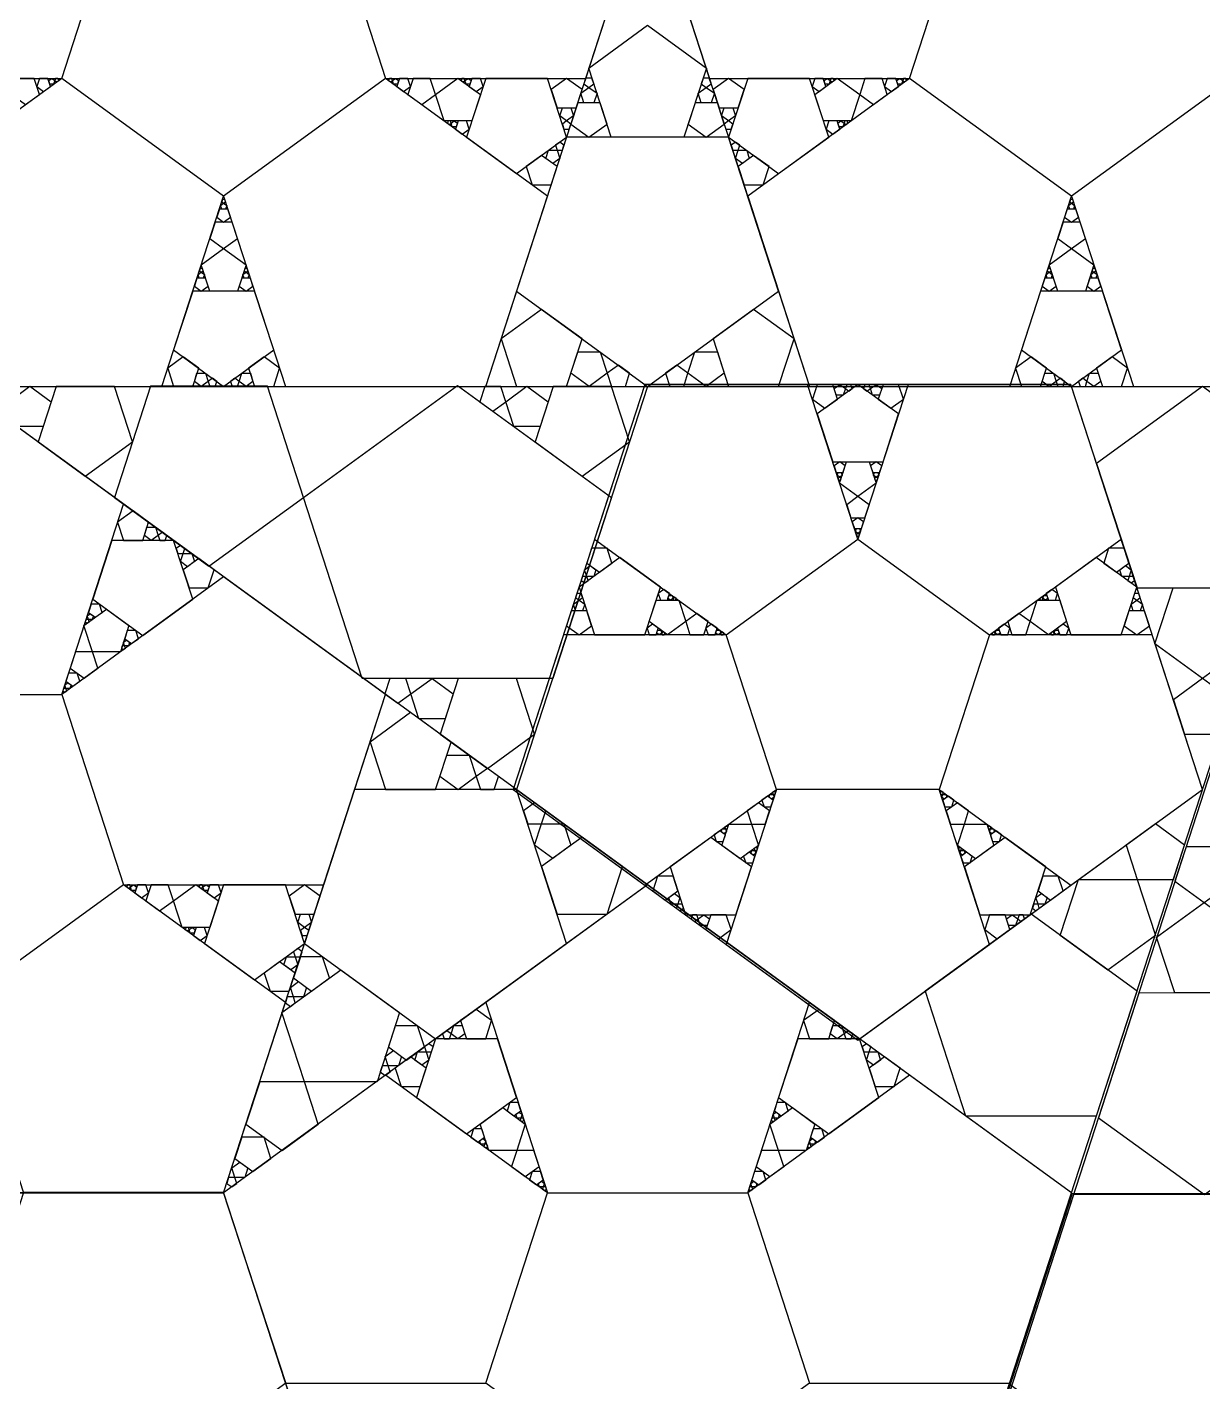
# Model space of a CAD drawing. Header units: inches. Extents: x -578 to 126, y -85 to 118.
# Drawn here: x -327.31 to -312.61, y -2.09 to 14.85 of the extents above; entities that cross this region are included whole.
import ezdxf

# ---------------------------------------------------------------- set-up
doc = ezdxf.new("R2010")
doc.units = ezdxf.units.IN
doc.header["$MEASUREMENT"] = 0
doc.layers.add('drawing', color=7, linetype='Continuous')

msp = doc.modelspace()

# ---------------------------------------------------------------- linework, layer by layer
for points in [[(-260.771, 26.668), (-246.895, -16.037), (-283.222, -42.43), (-319.55, -16.037), (-305.674, 26.668)], [(-323.598, 16.587), (-322.825, 14.207), (-324.85, 12.736), (-326.874, 14.207), (-326.101, 16.587)], [(-315.501, 16.587), (-312.998, 16.587), (-312.225, 14.207), (-314.249, 12.736), (-316.274, 14.207)], [(-316.921, 8.446), (-315.275, 7.25), (-315.903, 5.315), (-317.938, 5.315), (-318.566, 7.25)], [(-328.125, 2.655), (-330.15, 4.126), (-329.376, 6.505), (-326.874, 6.505), (-326.101, 4.126)], [(-324.85, 0.275), (-322.825, -5.956), (-328.125, -9.807), (-333.425, -5.956), (-331.401, 0.275)], [(-321.574, -2.105), (-320.801, 0.275), (-318.298, 0.275), (-317.525, -2.105), (-319.55, -3.576)]]:
    msp.add_lwpolyline(points, close=True)
at = {"layer": 'drawing'}
for points in [[(-305.674, 26.668), (-342.001, 53.061), (-378.328, 26.668), (-364.452, -16.037), (-319.55, -16.037)], [(-305.674, 26.668), (-342.001, 53.061), (-378.328, 26.668), (-364.452, -16.037), (-319.55, -16.037)], [(-328.125, 10.356), (-310.974, 10.356), (-305.674, 26.668), (-319.55, 36.749), (-333.425, 26.668)], [(-319.55, 36.749), (-333.425, 26.668), (-328.125, 10.356), (-310.974, 10.356), (-305.674, 26.668)], [(-305.679, 26.653), (-319.509, -16.067), (-283.153, -42.421), (-246.854, -15.989), (-260.776, 26.701)], [(-324.85, 20.437), (-330.15, 16.587), (-328.125, 10.356), (-321.574, 10.356), (-319.55, 16.587)], [(-324.85, 20.437), (-330.15, 16.587), (-328.125, 10.356), (-321.574, 10.356), (-319.55, 16.587)], [(-319.55, 16.587), (-317.525, 10.356), (-310.974, 10.356), (-308.949, 16.587), (-314.249, 20.437)], [(-319.55, 16.587), (-317.525, 10.356), (-310.974, 10.356), (-308.949, 16.587), (-314.249, 20.437)], [(-326.101, 16.587), (-328.125, 18.058), (-330.15, 16.587), (-329.376, 14.207), (-326.874, 14.207)], [(-322.825, 14.207), (-320.323, 14.207), (-319.55, 16.587), (-321.574, 18.058), (-323.598, 16.587)], [(-315.501, 16.587), (-317.525, 18.058), (-319.55, 16.587), (-318.776, 14.207), (-316.274, 14.207)], [(-320.285, 14.336), (-319.55, 14.87), (-318.814, 14.336), (-319.095, 13.471), (-320.004, 13.471)], [(-326.874, 14.207), (-328.899, 12.736), (-328.125, 10.356), (-325.623, 10.356), (-324.85, 12.736)], [(-327.432, 14.207), (-327.498, 14.004), (-327.325, 13.879), (-327.153, 14.004), (-327.219, 14.207)], [(-327.153, 14.207), (-327.186, 14.106), (-327.1, 14.043), (-327.013, 14.106), (-327.046, 14.207)], [(-326.999, 14.207), (-326.96, 14.179), (-326.975, 14.133), (-327.022, 14.133), (-327.037, 14.179)], [(-326.951, 14.207), (-326.96, 14.179), (-326.936, 14.162), (-326.912, 14.179), (-326.921, 14.207)], [(-324.85, 12.736), (-324.076, 10.356), (-321.574, 10.356), (-320.801, 12.736), (-322.825, 14.207)], [(-322.763, 14.162), (-322.739, 14.179), (-322.748, 14.207), (-322.778, 14.207), (-322.787, 14.179)], [(-322.725, 14.133), (-322.739, 14.179), (-322.701, 14.207), (-322.662, 14.179), (-322.677, 14.133)], [(-322.6, 14.043), (-322.514, 14.106), (-322.546, 14.207), (-322.653, 14.207), (-322.686, 14.106)], [(-322.374, 13.879), (-322.202, 14.004), (-322.268, 14.207), (-322.481, 14.207), (-322.546, 14.004)], [(-322.094, 13.674), (-322.202, 14.004), (-321.921, 14.208), (-321.64, 14.004), (-321.747, 13.674)], [(-321.856, 14.162), (-321.833, 14.179), (-321.842, 14.207), (-321.871, 14.207), (-321.88, 14.179)], [(-321.818, 14.133), (-321.833, 14.179), (-321.794, 14.207), (-321.755, 14.179), (-321.77, 14.133)], [(-321.187, 13.017), (-320.562, 13.471), (-320.801, 14.207), (-321.574, 14.207), (-321.813, 13.471)], [(-321.187, 13.017), (-320.562, 13.471), (-320.801, 14.207), (-321.574, 14.207), (-321.813, 13.471)], [(-321.693, 14.043), (-321.607, 14.106), (-321.64, 14.207), (-321.746, 14.207), (-321.779, 14.106)], [(-320.368, 14.066), (-320.562, 14.207), (-320.755, 14.066), (-320.681, 13.839), (-320.442, 13.839)], [(-320.384, 14.02), (-320.283, 14.093), (-320.182, 14.02), (-320.22, 13.9), (-320.346, 13.9)], [(-320.345, 14.138), (-320.283, 14.093), (-320.221, 14.138), (-320.245, 14.211), (-320.321, 14.211)], [(-318.917, 14.02), (-318.816, 14.093), (-318.715, 14.02), (-318.754, 13.9), (-318.879, 13.9)], [(-318.878, 14.138), (-318.816, 14.093), (-318.754, 14.138), (-318.778, 14.211), (-318.855, 14.211)], [(-318.344, 14.066), (-318.537, 14.207), (-318.731, 14.066), (-318.657, 13.839), (-318.418, 13.839)], [(-318.298, 14.207), (-318.537, 13.471), (-317.912, 13.017), (-317.286, 13.471), (-317.525, 14.207)], [(-316.274, 14.207), (-318.298, 12.736), (-317.525, 10.356), (-315.023, 10.356), (-314.249, 12.736)], [(-317.459, 14.207), (-317.492, 14.106), (-317.406, 14.043), (-317.32, 14.106), (-317.353, 14.207)], [(-317.178, 14.208), (-316.897, 14.004), (-317.005, 13.674), (-317.352, 13.674), (-317.459, 14.004)], [(-317.305, 14.207), (-317.266, 14.179), (-317.281, 14.133), (-317.329, 14.133), (-317.344, 14.179)], [(-317.257, 14.207), (-317.266, 14.179), (-317.243, 14.162), (-317.219, 14.179), (-317.228, 14.207)], [(-316.832, 14.207), (-316.897, 14.004), (-316.725, 13.879), (-316.553, 14.004), (-316.618, 14.207)], [(-316.553, 14.207), (-316.586, 14.106), (-316.499, 14.043), (-316.413, 14.106), (-316.446, 14.207)], [(-316.398, 14.207), (-316.36, 14.179), (-316.375, 14.133), (-316.422, 14.133), (-316.437, 14.179)], [(-316.351, 14.207), (-316.36, 14.179), (-316.336, 14.162), (-316.312, 14.179), (-316.321, 14.207)], [(-314.249, 12.736), (-313.476, 10.356), (-310.974, 10.356), (-310.201, 12.736), (-312.225, 14.207)], [(-320.509, 13.635), (-320.283, 13.471), (-320.057, 13.635), (-320.144, 13.9), (-320.422, 13.9)], [(-319.042, 13.635), (-318.816, 13.471), (-318.591, 13.635), (-318.677, 13.9), (-318.956, 13.9)], [(-320.475, 13.737), (-320.562, 13.674), (-320.649, 13.737), (-320.615, 13.839), (-320.508, 13.839)], [(-318.45, 13.737), (-318.537, 13.674), (-318.624, 13.737), (-318.591, 13.839), (-318.484, 13.839)], [(-322.03, 13.629), (-322.006, 13.646), (-322.015, 13.674), (-322.044, 13.674), (-322.053, 13.646)], [(-321.991, 13.601), (-322.006, 13.646), (-321.967, 13.674), (-321.928, 13.646), (-321.943, 13.601)], [(-321.866, 13.51), (-321.78, 13.573), (-321.813, 13.674), (-321.919, 13.674), (-321.952, 13.573)], [(-320.508, 13.635), (-320.562, 13.674), (-320.615, 13.635), (-320.595, 13.573), (-320.529, 13.573)], [(-318.484, 13.635), (-318.537, 13.674), (-318.591, 13.635), (-318.57, 13.573), (-318.504, 13.573)], [(-317.286, 13.674), (-317.319, 13.573), (-317.233, 13.51), (-317.147, 13.573), (-317.18, 13.674)], [(-317.132, 13.674), (-317.093, 13.646), (-317.108, 13.601), (-317.156, 13.601), (-317.171, 13.646)], [(-317.084, 13.674), (-317.093, 13.646), (-317.069, 13.629), (-317.046, 13.646), (-317.055, 13.674)], [(-321.187, 11.546), (-319.55, 10.356), (-317.912, 11.546), (-318.537, 13.471), (-320.562, 13.471)], [(-321.187, 11.546), (-319.55, 10.356), (-317.912, 11.546), (-318.537, 13.471), (-320.562, 13.471)], [(-320.701, 13.37), (-320.681, 13.308), (-320.615, 13.308), (-320.595, 13.37), (-320.648, 13.409)], [(-318.484, 13.308), (-318.418, 13.308), (-318.398, 13.37), (-318.451, 13.409), (-318.504, 13.37)], [(-321.068, 13.104), (-320.994, 12.876), (-320.755, 12.876), (-320.681, 13.104), (-320.875, 13.244)], [(-320.788, 13.308), (-320.681, 13.308), (-320.648, 13.205), (-320.734, 13.142), (-320.821, 13.205)], [(-318.451, 13.205), (-318.418, 13.308), (-318.311, 13.308), (-318.278, 13.205), (-318.365, 13.142)], [(-318.344, 12.876), (-318.105, 12.876), (-318.031, 13.104), (-318.225, 13.244), (-318.418, 13.104)], [(-324.936, 12.471), (-324.85, 12.408), (-324.763, 12.471), (-324.796, 12.572), (-324.903, 12.572)], [(-324.888, 12.618), (-324.85, 12.646), (-324.811, 12.618), (-324.826, 12.572), (-324.874, 12.572)], [(-324.873, 12.663), (-324.85, 12.646), (-324.826, 12.663), (-324.835, 12.691), (-324.864, 12.691)], [(-314.336, 12.471), (-314.249, 12.408), (-314.163, 12.471), (-314.196, 12.572), (-314.303, 12.572)], [(-314.288, 12.618), (-314.249, 12.646), (-314.211, 12.618), (-314.226, 12.572), (-314.273, 12.572)], [(-314.273, 12.663), (-314.249, 12.646), (-314.226, 12.663), (-314.235, 12.691), (-314.264, 12.691)], [(-325.022, 12.206), (-324.85, 12.08), (-324.677, 12.206), (-324.743, 12.408), (-324.956, 12.408)], [(-314.422, 12.206), (-314.249, 12.08), (-314.077, 12.206), (-314.143, 12.408), (-314.356, 12.408)], [(-325.131, 11.876), (-324.85, 12.08), (-324.569, 11.876), (-324.676, 11.546), (-325.023, 11.546)], [(-314.53, 11.876), (-314.249, 12.08), (-313.969, 11.876), (-314.076, 11.546), (-314.423, 11.546)], [(-325.216, 11.609), (-325.13, 11.546), (-325.044, 11.609), (-325.076, 11.71), (-325.183, 11.71)], [(-325.168, 11.755), (-325.13, 11.784), (-325.091, 11.755), (-325.106, 11.71), (-325.154, 11.71)], [(-325.153, 11.801), (-325.13, 11.784), (-325.106, 11.801), (-325.115, 11.829), (-325.144, 11.829)], [(-324.656, 11.609), (-324.569, 11.546), (-324.483, 11.609), (-324.516, 11.71), (-324.623, 11.71)], [(-324.608, 11.755), (-324.569, 11.784), (-324.531, 11.755), (-324.546, 11.71), (-324.593, 11.71)], [(-324.593, 11.801), (-324.569, 11.784), (-324.546, 11.801), (-324.555, 11.829), (-324.584, 11.829)], [(-314.616, 11.609), (-314.53, 11.546), (-314.443, 11.609), (-314.476, 11.71), (-314.583, 11.71)], [(-314.568, 11.755), (-314.53, 11.784), (-314.491, 11.755), (-314.506, 11.71), (-314.554, 11.71)], [(-314.553, 11.801), (-314.53, 11.784), (-314.506, 11.801), (-314.515, 11.829), (-314.544, 11.829)], [(-314.055, 11.609), (-313.969, 11.546), (-313.883, 11.609), (-313.916, 11.71), (-314.023, 11.71)], [(-314.008, 11.755), (-313.969, 11.784), (-313.931, 11.755), (-313.945, 11.71), (-313.993, 11.71)], [(-313.993, 11.801), (-313.969, 11.784), (-313.946, 11.801), (-313.955, 11.829), (-313.984, 11.829)], [(-325.475, 10.811), (-324.85, 10.356), (-324.224, 10.811), (-324.463, 11.546), (-325.236, 11.546)], [(-325.475, 10.811), (-324.85, 10.356), (-324.224, 10.811), (-324.463, 11.546), (-325.236, 11.546)], [(-314.875, 10.811), (-314.249, 10.356), (-313.624, 10.811), (-313.863, 11.546), (-314.636, 11.546)], [(-314.875, 10.811), (-314.249, 10.356), (-313.624, 10.811), (-313.863, 11.546), (-314.636, 11.546)], [(-320.875, 11.319), (-321.381, 10.951), (-321.187, 10.356), (-320.562, 10.356), (-320.368, 10.951)], [(-317.912, 10.356), (-317.718, 10.951), (-318.225, 11.319), (-318.731, 10.951), (-318.537, 10.356)], [(-325.356, 10.724), (-325.549, 10.583), (-325.475, 10.356), (-325.236, 10.356), (-325.162, 10.583)], [(-324.224, 10.356), (-324.15, 10.583), (-324.343, 10.724), (-324.537, 10.583), (-324.463, 10.356)], [(-320.141, 10.787), (-320.054, 10.52), (-320.281, 10.355), (-320.509, 10.52), (-320.422, 10.787)], [(-318.818, 10.355), (-319.045, 10.52), (-318.958, 10.787), (-318.677, 10.787), (-318.591, 10.52)], [(-314.756, 10.724), (-314.949, 10.583), (-314.875, 10.356), (-314.636, 10.356), (-314.562, 10.583)], [(-313.624, 10.356), (-313.55, 10.583), (-313.743, 10.724), (-313.937, 10.583), (-313.863, 10.356)], [(-325.075, 10.521), (-325.042, 10.419), (-325.129, 10.356), (-325.216, 10.419), (-325.183, 10.521)], [(-324.57, 10.356), (-324.657, 10.419), (-324.624, 10.521), (-324.516, 10.521), (-324.483, 10.419)], [(-319.914, 10.621), (-320.054, 10.52), (-320.001, 10.356), (-319.828, 10.356), (-319.775, 10.52)], [(-319.098, 10.356), (-319.045, 10.52), (-319.185, 10.621), (-319.324, 10.52), (-319.271, 10.356)], [(-314.475, 10.521), (-314.442, 10.419), (-314.529, 10.356), (-314.616, 10.419), (-314.583, 10.521)], [(-313.97, 10.356), (-314.057, 10.419), (-314.024, 10.521), (-313.916, 10.521), (-313.883, 10.419)], [(-342.001, 0.275), (-336.701, -16.037), (-319.55, -16.037), (-314.249, 0.275), (-328.125, 10.356)], [(-328.125, 10.356), (-342.001, 0.275), (-336.701, -16.037), (-319.55, -16.037), (-314.249, 0.275)], [(-324.85, 0.275), (-322.825, 6.505), (-328.125, 10.356), (-333.425, 6.505), (-331.401, 0.275)], [(-324.85, 0.275), (-322.825, 6.505), (-328.125, 10.356), (-333.425, 6.505), (-331.401, 0.275)], [(-326.874, 6.505), (-326.101, 8.885), (-328.125, 10.356), (-330.15, 8.885), (-329.376, 6.505)], [(-327.436, 9.853), (-327.537, 10.165), (-327.272, 10.358), (-327.007, 10.165), (-327.108, 9.853)], [(-326.58, 9.233), (-325.989, 9.662), (-326.215, 10.356), (-326.944, 10.356), (-327.17, 9.662)], [(-325.033, 8.109), (-323.852, 8.968), (-324.303, 10.357), (-325.763, 10.357), (-326.215, 8.968)], [(-324.989, 10.457), (-325.042, 10.419), (-325.022, 10.356), (-324.956, 10.356), (-324.936, 10.419)], [(-324.677, 10.356), (-324.657, 10.419), (-324.71, 10.457), (-324.763, 10.419), (-324.743, 10.356)], [(-323.116, 6.704), (-323.852, 8.968), (-321.926, 10.367), (-320.001, 8.968), (-320.736, 6.704)], [(-321.486, 10.047), (-321.323, 10.165), (-321.385, 10.356), (-321.586, 10.356), (-321.649, 10.165)], [(-321.222, 9.853), (-321.323, 10.165), (-321.058, 10.358), (-320.793, 10.165), (-320.894, 9.853)], [(-319.584, 10.381), (-321.229, 5.315), (-316.921, 2.185), (-312.612, 5.315), (-314.258, 10.381)], [(-316.899, 2.2), (-312.612, 5.315), (-314.249, 10.356), (-319.55, 10.356), (-321.187, 5.315)], [(-316.899, 2.2), (-312.612, 5.315), (-314.249, 10.356), (-319.549, 10.356), (-321.187, 5.315)], [(-320.366, 9.233), (-319.775, 9.662), (-320.001, 10.356), (-320.731, 10.356), (-320.956, 9.662)], [(-316.921, 8.446), (-317.549, 10.381), (-319.584, 10.381), (-320.212, 8.446), (-318.566, 7.25)], [(-317.429, 10.381), (-317.489, 10.196), (-317.332, 10.082), (-317.175, 10.196), (-317.235, 10.381)], [(-316.412, 10.011), (-316.921, 10.381), (-317.429, 10.011), (-317.235, 9.413), (-316.606, 9.413)], [(-316.412, 10.011), (-316.921, 10.381), (-317.429, 10.011), (-317.235, 9.413), (-316.606, 9.413)], [(-317.148, 10.381), (-317.077, 10.33), (-317.104, 10.247), (-317.191, 10.247), (-317.218, 10.33)], [(-317.061, 10.381), (-317.077, 10.33), (-317.034, 10.298), (-316.991, 10.33), (-317.007, 10.381)], [(-315.275, 7.25), (-313.629, 8.446), (-314.258, 10.381), (-316.292, 10.381), (-316.921, 8.446)], [(-316.807, 10.298), (-316.764, 10.33), (-316.78, 10.381), (-316.834, 10.381), (-316.851, 10.33)], [(-316.737, 10.247), (-316.764, 10.33), (-316.693, 10.381), (-316.623, 10.33), (-316.65, 10.247)], [(-316.509, 10.082), (-316.352, 10.196), (-316.412, 10.381), (-316.606, 10.381), (-316.666, 10.196)], [(-314.389, 10.457), (-314.442, 10.419), (-314.422, 10.356), (-314.356, 10.356), (-314.336, 10.419)], [(-314.077, 10.356), (-314.057, 10.419), (-314.11, 10.457), (-314.163, 10.419), (-314.143, 10.356)], [(-311.287, 9.393), (-312.612, 10.356), (-313.937, 9.393), (-313.431, 7.836), (-311.793, 7.836)], [(-317.078, 9.362), (-317.148, 9.413), (-317.218, 9.362), (-317.192, 9.28), (-317.105, 9.28)], [(-316.692, 9.145), (-316.921, 8.979), (-317.149, 9.145), (-317.062, 9.413), (-316.779, 9.413)], [(-316.623, 9.362), (-316.693, 9.413), (-316.763, 9.362), (-316.736, 9.28), (-316.649, 9.28)], [(-317.117, 9.243), (-317.148, 9.22), (-317.18, 9.243), (-317.168, 9.28), (-317.129, 9.28)], [(-317.129, 9.206), (-317.148, 9.22), (-317.168, 9.206), (-317.16, 9.184), (-317.136, 9.184)], [(-316.661, 9.243), (-316.693, 9.22), (-316.724, 9.243), (-316.712, 9.28), (-316.673, 9.28)], [(-316.673, 9.206), (-316.693, 9.22), (-316.712, 9.206), (-316.705, 9.184), (-316.681, 9.184)], [(-316.78, 8.877), (-316.921, 8.979), (-317.061, 8.877), (-317.007, 8.712), (-316.834, 8.712)], [(-325.981, 8.799), (-326.175, 8.658), (-326.101, 8.431), (-325.862, 8.431), (-325.788, 8.658)], [(-316.851, 8.662), (-316.921, 8.712), (-316.991, 8.662), (-316.964, 8.579), (-316.877, 8.579)], [(-325.701, 8.595), (-325.668, 8.493), (-325.755, 8.43), (-325.841, 8.493), (-325.808, 8.595)], [(-325.615, 8.532), (-325.668, 8.493), (-325.647, 8.431), (-325.582, 8.431), (-325.561, 8.493)], [(-316.889, 8.542), (-316.921, 8.519), (-316.952, 8.542), (-316.94, 8.579), (-316.901, 8.579)], [(-316.901, 8.505), (-316.921, 8.519), (-316.94, 8.505), (-316.932, 8.483), (-316.909, 8.483)], [(-325.236, 7.695), (-325.475, 8.431), (-326.248, 8.431), (-326.487, 7.695), (-325.862, 7.241)], [(-325.236, 7.695), (-325.475, 8.431), (-326.248, 8.431), (-326.487, 7.695), (-325.862, 7.241)], [(-325.422, 8.267), (-325.356, 8.267), (-325.336, 8.33), (-325.389, 8.368), (-325.442, 8.33)], [(-319.995, 8.147), (-320.055, 8.332), (-320.249, 8.332), (-320.309, 8.147), (-320.152, 8.033)], [(-313.592, 8.332), (-313.786, 8.332), (-313.846, 8.147), (-313.689, 8.033), (-313.532, 8.147)], [(-325.389, 8.165), (-325.356, 8.267), (-325.249, 8.267), (-325.216, 8.165), (-325.302, 8.102)], [(-325.282, 7.836), (-325.043, 7.836), (-324.969, 8.063), (-325.162, 8.204), (-325.356, 8.063)], [(-319.898, 8.218), (-320.406, 7.848), (-320.212, 7.25), (-319.584, 7.25), (-319.389, 7.848)], [(-313.629, 7.25), (-313.435, 7.848), (-313.943, 8.218), (-314.452, 7.848), (-314.258, 7.25)], [(-313.629, 7.25), (-313.435, 7.848), (-313.943, 8.218), (-314.452, 7.848), (-314.258, 7.25)], [(-326.101, 4.126), (-323.598, 4.126), (-322.825, 6.505), (-324.85, 7.976), (-326.874, 6.505)], [(-320.293, 7.93), (-320.31, 7.981), (-320.363, 7.981), (-320.38, 7.93), (-320.336, 7.899)], [(-320.222, 7.981), (-320.31, 7.981), (-320.337, 8.064), (-320.266, 8.116), (-320.195, 8.064)], [(-313.504, 8.064), (-313.531, 7.981), (-313.619, 7.981), (-313.646, 8.064), (-313.575, 8.116)], [(-313.478, 7.981), (-313.531, 7.981), (-313.548, 7.93), (-313.505, 7.899), (-313.461, 7.93)], [(-319.346, 7.817), (-319.416, 7.766), (-319.389, 7.683), (-319.303, 7.683), (-319.276, 7.766)], [(-314.452, 7.683), (-314.425, 7.766), (-314.495, 7.817), (-314.565, 7.766), (-314.538, 7.683)], [(-312.017, 7.136), (-312.612, 6.704), (-313.207, 7.136), (-312.979, 7.836), (-312.244, 7.836)], [(-326.368, 7.531), (-326.401, 7.633), (-326.508, 7.633), (-326.541, 7.531), (-326.454, 7.469)], [(-320.477, 7.632), (-320.406, 7.683), (-320.336, 7.632), (-320.363, 7.549), (-320.45, 7.549)], [(-320.45, 7.715), (-320.406, 7.683), (-320.363, 7.715), (-320.38, 7.766), (-320.433, 7.766)], [(-319.16, 7.683), (-319.073, 7.415), (-319.302, 7.249), (-319.53, 7.415), (-319.443, 7.683)], [(-319.244, 7.743), (-319.232, 7.706), (-319.264, 7.683), (-319.295, 7.706), (-319.283, 7.743)], [(-319.213, 7.72), (-319.232, 7.706), (-319.225, 7.683), (-319.201, 7.683), (-319.194, 7.706)], [(-314.539, 7.249), (-314.768, 7.415), (-314.681, 7.683), (-314.398, 7.683), (-314.311, 7.415)], [(-314.616, 7.683), (-314.609, 7.706), (-314.628, 7.72), (-314.647, 7.706), (-314.64, 7.683)], [(-314.577, 7.683), (-314.609, 7.706), (-314.597, 7.743), (-314.558, 7.743), (-314.546, 7.706)], [(-313.505, 7.632), (-313.435, 7.683), (-313.364, 7.632), (-313.391, 7.549), (-313.478, 7.549)], [(-313.478, 7.715), (-313.435, 7.683), (-313.391, 7.715), (-313.408, 7.766), (-313.461, 7.766)], [(-326.141, 7.036), (-326.489, 7.036), (-326.596, 7.366), (-326.315, 7.57), (-326.034, 7.366)], [(-326.493, 7.441), (-326.541, 7.441), (-326.556, 7.486), (-326.517, 7.514), (-326.478, 7.486)], [(-320.564, 7.364), (-320.406, 7.25), (-320.249, 7.364), (-320.309, 7.549), (-320.504, 7.549)], [(-318.933, 7.517), (-319.073, 7.415), (-319.02, 7.25), (-318.846, 7.25), (-318.793, 7.415)], [(-314.821, 7.25), (-314.768, 7.415), (-314.908, 7.517), (-315.048, 7.415), (-314.995, 7.25)], [(-313.592, 7.364), (-313.435, 7.25), (-313.277, 7.364), (-313.338, 7.549), (-313.532, 7.549)], [(-326.532, 7.413), (-326.541, 7.441), (-326.57, 7.441), (-326.579, 7.413), (-326.556, 7.395)], [(-325.915, 7.202), (-325.948, 7.303), (-326.054, 7.303), (-326.087, 7.202), (-326.001, 7.14)], [(-319.487, 7.383), (-319.557, 7.333), (-319.53, 7.25), (-319.443, 7.25), (-319.417, 7.333)], [(-319.385, 7.31), (-319.373, 7.273), (-319.405, 7.25), (-319.436, 7.273), (-319.424, 7.31)], [(-319.354, 7.287), (-319.373, 7.273), (-319.366, 7.25), (-319.342, 7.25), (-319.335, 7.273)], [(-318.75, 7.383), (-318.82, 7.333), (-318.793, 7.25), (-318.706, 7.25), (-318.68, 7.333)], [(-318.648, 7.31), (-318.636, 7.273), (-318.668, 7.25), (-318.699, 7.273), (-318.687, 7.31)], [(-318.617, 7.287), (-318.636, 7.273), (-318.629, 7.25), (-318.605, 7.25), (-318.598, 7.273)], [(-315.212, 7.25), (-315.205, 7.273), (-315.224, 7.287), (-315.244, 7.273), (-315.236, 7.25)], [(-315.173, 7.25), (-315.205, 7.273), (-315.193, 7.31), (-315.154, 7.31), (-315.142, 7.273)], [(-315.048, 7.25), (-315.021, 7.333), (-315.091, 7.383), (-315.161, 7.333), (-315.135, 7.25)], [(-314.475, 7.25), (-314.468, 7.273), (-314.487, 7.287), (-314.507, 7.273), (-314.499, 7.25)], [(-314.436, 7.25), (-314.468, 7.273), (-314.456, 7.31), (-314.417, 7.31), (-314.405, 7.273)], [(-314.311, 7.25), (-314.284, 7.333), (-314.354, 7.383), (-314.424, 7.333), (-314.398, 7.25)], [(-326.04, 7.111), (-326.088, 7.111), (-326.102, 7.157), (-326.064, 7.185), (-326.025, 7.157)], [(-318.566, 7.25), (-320.601, 7.25), (-321.229, 5.315), (-319.584, 4.12), (-317.938, 5.315)], [(-315.903, 5.315), (-314.258, 4.12), (-312.612, 5.315), (-313.24, 7.25), (-315.275, 7.25)], [(-326.423, 6.833), (-326.489, 7.036), (-326.702, 7.036), (-326.768, 6.833), (-326.595, 6.708)], [(-326.078, 7.083), (-326.088, 7.111), (-326.117, 7.111), (-326.126, 7.083), (-326.102, 7.066)], [(-326.773, 6.578), (-326.821, 6.578), (-326.836, 6.624), (-326.797, 6.652), (-326.758, 6.624)], [(-326.649, 6.669), (-326.681, 6.771), (-326.788, 6.771), (-326.821, 6.669), (-326.735, 6.607)], [(-322.673, 6.395), (-322.51, 6.513), (-322.572, 6.704), (-322.773, 6.704), (-322.835, 6.513)], [(-322.409, 6.201), (-322.51, 6.513), (-322.245, 6.705), (-321.979, 6.513), (-322.081, 6.201)], [(-321.552, 5.581), (-320.962, 6.01), (-321.187, 6.704), (-321.917, 6.704), (-322.143, 6.01)], [(-312.247, 6.439), (-312.612, 6.704), (-312.977, 6.439), (-312.837, 6.01), (-312.386, 6.01)], [(-326.812, 6.551), (-326.821, 6.578), (-326.85, 6.578), (-326.859, 6.551), (-326.836, 6.533)], [(-322.512, 6.278), (-323.018, 5.91), (-322.825, 5.315), (-322.2, 5.315), (-322.006, 5.91)], [(-321.779, 5.747), (-321.692, 5.479), (-321.919, 5.314), (-322.146, 5.479), (-322.059, 5.747)], [(-321.552, 5.581), (-321.692, 5.479), (-321.638, 5.315), (-321.466, 5.315), (-321.413, 5.479)], [(-320.562, 3.39), (-321.187, 5.315), (-323.212, 5.315), (-323.837, 3.39), (-322.2, 2.2)], [(-320.562, 3.39), (-321.187, 5.315), (-323.212, 5.315), (-323.837, 3.39), (-322.2, 2.2)], [(-317.938, 5.315), (-318.566, 3.381), (-316.921, 2.185), (-315.275, 3.381), (-315.903, 5.315)], [(-318.02, 5.256), (-317.981, 5.256), (-317.969, 5.219), (-318, 5.196), (-318.032, 5.219)], [(-317.988, 5.279), (-317.981, 5.256), (-317.957, 5.256), (-317.95, 5.279), (-317.969, 5.293)], [(-315.884, 5.256), (-315.86, 5.256), (-315.853, 5.279), (-315.872, 5.293), (-315.891, 5.279)], [(-315.872, 5.219), (-315.86, 5.256), (-315.821, 5.256), (-315.809, 5.219), (-315.841, 5.196)], [(-321.048, 4.886), (-320.876, 4.886), (-320.822, 5.05), (-320.962, 5.152), (-321.101, 5.05)], [(-318.304, 5.049), (-318.251, 4.884), (-318.078, 4.884), (-318.024, 5.049), (-318.164, 5.151)], [(-318.121, 5.182), (-318.094, 5.1), (-318.008, 5.1), (-317.981, 5.182), (-318.051, 5.233)], [(-315.833, 5.1), (-315.747, 5.1), (-315.72, 5.182), (-315.79, 5.233), (-315.86, 5.182)], [(-315.763, 4.884), (-315.59, 4.884), (-315.537, 5.049), (-315.677, 5.151), (-315.817, 5.049)], [(-320.962, 4.619), (-320.876, 4.886), (-320.595, 4.886), (-320.508, 4.619), (-320.735, 4.454)], [(-318.717, 4.749), (-318.691, 4.667), (-318.604, 4.667), (-318.577, 4.749), (-318.647, 4.8)], [(-318.616, 4.823), (-318.577, 4.823), (-318.565, 4.786), (-318.597, 4.763), (-318.628, 4.786)], [(-318.533, 4.884), (-318.251, 4.884), (-318.164, 4.616), (-318.392, 4.45), (-318.621, 4.616)], [(-318.584, 4.846), (-318.577, 4.823), (-318.553, 4.823), (-318.546, 4.846), (-318.565, 4.86)], [(-315.677, 4.616), (-315.59, 4.884), (-315.308, 4.884), (-315.221, 4.616), (-315.449, 4.45)], [(-315.288, 4.823), (-315.264, 4.823), (-315.257, 4.846), (-315.276, 4.86), (-315.295, 4.846)], [(-315.276, 4.786), (-315.264, 4.823), (-315.225, 4.823), (-315.213, 4.786), (-315.245, 4.763)], [(-315.237, 4.667), (-315.151, 4.667), (-315.124, 4.749), (-315.194, 4.8), (-315.264, 4.749)], [(-313.567, 4.621), (-313.428, 4.192), (-312.976, 4.192), (-312.837, 4.621), (-313.202, 4.887)], [(-320.681, 3.758), (-320.056, 3.758), (-319.862, 4.353), (-320.368, 4.721), (-320.875, 4.353)], [(-319.269, 4.348), (-319.075, 3.75), (-318.446, 3.75), (-318.252, 4.348), (-318.761, 4.718)], [(-319.269, 4.348), (-319.075, 3.75), (-318.446, 3.75), (-318.252, 4.348), (-318.761, 4.718)], [(-318.216, 4.578), (-318.209, 4.555), (-318.185, 4.555), (-318.177, 4.578), (-318.197, 4.592)], [(-315.656, 4.555), (-315.632, 4.555), (-315.625, 4.578), (-315.644, 4.592), (-315.664, 4.578)], [(-315.395, 3.75), (-314.766, 3.75), (-314.572, 4.348), (-315.08, 4.718), (-315.589, 4.348)], [(-315.395, 3.75), (-314.766, 3.75), (-314.572, 4.348), (-315.08, 4.718), (-315.589, 4.348)], [(-312.957, 4.17), (-312.592, 3.905), (-312.227, 4.17), (-312.367, 4.6), (-312.818, 4.599)], [(-318.349, 4.481), (-318.322, 4.399), (-318.235, 4.399), (-318.209, 4.481), (-318.279, 4.532)], [(-318.247, 4.555), (-318.209, 4.555), (-318.197, 4.518), (-318.228, 4.495), (-318.259, 4.518)], [(-315.644, 4.518), (-315.632, 4.555), (-315.594, 4.555), (-315.582, 4.518), (-315.613, 4.495)], [(-315.606, 4.399), (-315.519, 4.399), (-315.492, 4.481), (-315.562, 4.532), (-315.632, 4.481)], [(-328.125, 2.655), (-327.352, 0.275), (-324.85, 0.275), (-324.076, 2.655), (-326.101, 4.126)], [(-326.039, 4.08), (-326.015, 4.098), (-326.024, 4.126), (-326.053, 4.126), (-326.062, 4.098)], [(-326, 4.052), (-326.015, 4.098), (-325.976, 4.126), (-325.938, 4.098), (-325.952, 4.052)], [(-325.875, 3.962), (-325.789, 4.024), (-325.822, 4.126), (-325.928, 4.126), (-325.961, 4.024)], [(-325.65, 3.798), (-325.477, 3.923), (-325.543, 4.126), (-325.756, 4.126), (-325.822, 3.923)], [(-325.37, 3.593), (-325.477, 3.923), (-325.196, 4.127), (-324.915, 3.923), (-325.023, 3.593)], [(-325.132, 4.08), (-325.108, 4.098), (-325.117, 4.126), (-325.147, 4.126), (-325.156, 4.098)], [(-325.094, 4.052), (-325.108, 4.098), (-325.07, 4.126), (-325.031, 4.098), (-325.046, 4.052)], [(-324.463, 2.936), (-323.837, 3.39), (-324.076, 4.126), (-324.85, 4.126), (-325.089, 3.39)], [(-324.969, 3.962), (-324.882, 4.024), (-324.915, 4.126), (-325.022, 4.126), (-325.055, 4.024)], [(-322.825, -5.956), (-316.274, -5.956), (-314.249, 0.275), (-319.55, 4.126), (-324.85, 0.275)], [(-322.825, -5.956), (-316.274, -5.956), (-314.249, 0.275), (-319.55, 4.126), (-324.85, 0.275)], [(-323.644, 3.985), (-323.837, 4.126), (-324.031, 3.985), (-323.957, 3.758), (-323.718, 3.758)], [(-318.298, 0.275), (-317.525, 2.655), (-319.55, 4.126), (-321.574, 2.655), (-320.801, 0.275)], [(-319.232, 4.234), (-319.426, 4.234), (-319.486, 4.049), (-319.329, 3.935), (-319.172, 4.049)], [(-314.355, 4.049), (-314.415, 4.234), (-314.609, 4.234), (-314.669, 4.049), (-314.512, 3.935)], [(-314.163, 4.192), (-313.428, 4.192), (-313.2, 3.493), (-313.796, 3.06), (-314.391, 3.493)], [(-319.145, 3.966), (-319.172, 3.883), (-319.259, 3.883), (-319.286, 3.966), (-319.215, 4.018)], [(-314.582, 3.883), (-314.669, 3.883), (-314.696, 3.966), (-314.626, 4.018), (-314.555, 3.966)], [(-313.187, 3.472), (-312.592, 3.905), (-311.997, 3.473), (-312.223, 2.773), (-312.959, 2.773)], [(-323.751, 3.656), (-323.837, 3.593), (-323.924, 3.656), (-323.891, 3.758), (-323.784, 3.758)], [(-319.118, 3.883), (-319.172, 3.883), (-319.188, 3.833), (-319.145, 3.801), (-319.102, 3.833)], [(-318.962, 3.668), (-318.918, 3.699), (-318.935, 3.75), (-318.988, 3.75), (-319.005, 3.699)], [(-318.891, 3.616), (-318.918, 3.699), (-318.848, 3.751), (-318.777, 3.699), (-318.804, 3.616)], [(-318.663, 3.451), (-318.506, 3.565), (-318.566, 3.75), (-318.761, 3.75), (-318.821, 3.565)], [(-316.081, 2.795), (-315.574, 1.238), (-313.937, 1.238), (-313.431, 2.795), (-314.756, 3.758)], [(-315.275, 3.75), (-315.335, 3.565), (-315.178, 3.451), (-315.02, 3.565), (-315.08, 3.75)], [(-314.993, 3.751), (-314.923, 3.699), (-314.95, 3.616), (-315.037, 3.616), (-315.064, 3.699)], [(-314.906, 3.75), (-314.923, 3.699), (-314.879, 3.668), (-314.836, 3.699), (-314.853, 3.75)], [(-314.653, 3.833), (-314.669, 3.883), (-314.723, 3.883), (-314.739, 3.833), (-314.696, 3.801)], [(-325.305, 3.548), (-325.281, 3.565), (-325.291, 3.593), (-325.32, 3.593), (-325.329, 3.565)], [(-325.267, 3.519), (-325.281, 3.565), (-325.243, 3.593), (-325.204, 3.565), (-325.219, 3.519)], [(-325.142, 3.429), (-325.056, 3.491), (-325.089, 3.593), (-325.195, 3.593), (-325.228, 3.491)], [(-323.784, 3.554), (-323.837, 3.593), (-323.891, 3.554), (-323.87, 3.491), (-323.804, 3.491)], [(-324.064, 3.226), (-323.956, 3.226), (-323.923, 3.124), (-324.01, 3.061), (-324.097, 3.124)], [(-323.977, 3.289), (-323.956, 3.226), (-323.891, 3.226), (-323.87, 3.289), (-323.924, 3.328)], [(-323.526, 2.961), (-323.612, 3.226), (-323.891, 3.226), (-323.977, 2.961), (-323.751, 2.797)], [(-324.343, 3.022), (-324.27, 2.795), (-324.031, 2.795), (-323.957, 3.022), (-324.15, 3.163)], [(-322.932, 1.663), (-323.841, 1.663), (-324.122, 2.528), (-323.386, 3.062), (-322.651, 2.528)], [(-323.852, 2.723), (-323.977, 2.723), (-324.016, 2.842), (-323.915, 2.916), (-323.813, 2.842)], [(-323.954, 2.65), (-323.977, 2.723), (-324.054, 2.723), (-324.078, 2.65), (-324.016, 2.605)], [(-313.914, 1.214), (-312.588, 0.253), (-311.264, 1.217), (-311.772, 2.774), (-313.41, 2.772)], [(-321.574, 2.2), (-321.5, 2.427), (-321.693, 2.568), (-321.887, 2.427), (-321.813, 2.2)], [(-317.406, 2.568), (-317.599, 2.427), (-317.525, 2.2), (-317.286, 2.2), (-317.212, 2.427)], [(-322.339, 2.099), (-322.425, 2.364), (-322.704, 2.364), (-322.79, 2.099), (-322.565, 1.935)], [(-322.027, 2.2), (-322.007, 2.263), (-322.06, 2.301), (-322.113, 2.263), (-322.093, 2.2)], [(-321.92, 2.2), (-322.007, 2.263), (-321.974, 2.365), (-321.866, 2.365), (-321.833, 2.263)], [(-317.125, 2.365), (-317.092, 2.263), (-317.179, 2.2), (-317.266, 2.263), (-317.233, 2.365)], [(-317.039, 2.301), (-317.092, 2.263), (-317.072, 2.2), (-317.006, 2.2), (-316.986, 2.263)], [(-322.665, 1.861), (-322.791, 1.861), (-322.829, 1.98), (-322.728, 2.054), (-322.627, 1.98)], [(-322.426, 2.036), (-322.319, 2.036), (-322.285, 1.934), (-322.372, 1.871), (-322.459, 1.934)], [(-321.426, 2.2), (-322.2, 2.2), (-322.439, 1.465), (-321.813, 1.01), (-321.187, 1.465)], [(-321.426, 2.2), (-322.2, 2.2), (-322.439, 1.465), (-321.813, 1.01), (-321.187, 1.465)], [(-322.339, 2.099), (-322.319, 2.036), (-322.253, 2.036), (-322.232, 2.099), (-322.286, 2.138)], [(-316.661, 1.465), (-316.899, 2.2), (-317.673, 2.2), (-317.912, 1.465), (-317.286, 1.01)], [(-316.661, 1.465), (-316.899, 2.2), (-317.673, 2.2), (-317.912, 1.465), (-317.286, 1.01)], [(-316.846, 2.036), (-316.78, 2.036), (-316.76, 2.099), (-316.813, 2.138), (-316.867, 2.099)], [(-316.814, 1.934), (-316.78, 2.036), (-316.673, 2.036), (-316.64, 1.934), (-316.727, 1.871)], [(-322.706, 1.832), (-322.632, 1.605), (-322.393, 1.605), (-322.319, 1.832), (-322.512, 1.973)], [(-316.706, 1.605), (-316.467, 1.605), (-316.393, 1.832), (-316.587, 1.973), (-316.78, 1.832)], [(-320.801, 0.275), (-322.825, 1.746), (-324.85, 0.275), (-324.076, -2.105), (-321.574, -2.105)], [(-322.767, 1.788), (-322.791, 1.861), (-322.867, 1.861), (-322.891, 1.788), (-322.829, 1.743)], [(-317.525, -2.105), (-315.023, -2.105), (-314.249, 0.275), (-316.274, 1.746), (-318.298, 0.275)], [(-323.668, 1.133), (-323.841, 1.663), (-324.399, 1.663), (-324.571, 1.133), (-324.12, 0.805)], [(-321.167, 1.402), (-321.274, 1.402), (-321.306, 1.301), (-321.22, 1.238), (-321.134, 1.301)], [(-317.793, 1.301), (-317.826, 1.402), (-317.932, 1.402), (-317.965, 1.301), (-317.879, 1.238)], [(-321.079, 1.135), (-321.186, 0.805), (-321.533, 0.805), (-321.641, 1.135), (-321.36, 1.34)], [(-321.119, 1.256), (-321.134, 1.21), (-321.182, 1.21), (-321.197, 1.256), (-321.158, 1.284)], [(-321.105, 1.21), (-321.134, 1.21), (-321.143, 1.182), (-321.119, 1.165), (-321.096, 1.182)], [(-317.566, 0.805), (-317.913, 0.805), (-318.02, 1.135), (-317.739, 1.34), (-317.458, 1.135)], [(-317.956, 1.182), (-317.965, 1.21), (-317.994, 1.21), (-318.004, 1.182), (-317.98, 1.165)], [(-317.917, 1.21), (-317.965, 1.21), (-317.98, 1.256), (-317.941, 1.284), (-317.903, 1.256)], [(-321.62, 1.073), (-321.727, 1.073), (-321.76, 0.972), (-321.674, 0.909), (-321.587, 0.972)], [(-317.339, 0.972), (-317.372, 1.073), (-317.479, 1.073), (-317.512, 0.972), (-317.426, 0.909)], [(-324.259, 0.704), (-324.345, 0.969), (-324.624, 0.969), (-324.71, 0.704), (-324.485, 0.54)], [(-321.572, 0.926), (-321.587, 0.881), (-321.635, 0.881), (-321.65, 0.926), (-321.611, 0.954)], [(-321.558, 0.881), (-321.587, 0.881), (-321.596, 0.853), (-321.573, 0.836), (-321.549, 0.853)], [(-317.503, 0.853), (-317.512, 0.881), (-317.541, 0.881), (-317.55, 0.853), (-317.527, 0.836)], [(-317.464, 0.881), (-317.512, 0.881), (-317.527, 0.926), (-317.488, 0.954), (-317.449, 0.926)], [(-320.973, 0.805), (-321.186, 0.805), (-321.252, 0.603), (-321.08, 0.477), (-320.907, 0.603)], [(-317.847, 0.603), (-317.913, 0.805), (-318.126, 0.805), (-318.192, 0.603), (-318.02, 0.477)], [(-324.586, 0.466), (-324.711, 0.466), (-324.749, 0.585), (-324.648, 0.659), (-324.547, 0.585)], [(-320.887, 0.54), (-320.993, 0.54), (-321.026, 0.439), (-320.94, 0.376), (-320.854, 0.439)], [(-318.073, 0.439), (-318.106, 0.54), (-318.212, 0.54), (-318.245, 0.439), (-318.159, 0.376)], [(-324.687, 0.393), (-324.711, 0.466), (-324.788, 0.466), (-324.811, 0.393), (-324.749, 0.348)], [(-320.839, 0.393), (-320.854, 0.348), (-320.902, 0.348), (-320.916, 0.393), (-320.878, 0.421)], [(-320.824, 0.348), (-320.854, 0.348), (-320.863, 0.32), (-320.839, 0.303), (-320.815, 0.32)], [(-318.236, 0.32), (-318.245, 0.348), (-318.275, 0.348), (-318.284, 0.32), (-318.26, 0.303)], [(-318.197, 0.348), (-318.245, 0.348), (-318.26, 0.393), (-318.221, 0.421), (-318.183, 0.393)], [(-331.402, 0.273), (-333.419, -5.96), (-328.115, -9.805), (-322.819, -5.949), (-324.85, 0.28)], [(-326.097, -3.572), (-324.074, -2.099), (-324.85, 0.28), (-327.353, 0.277), (-328.123, -2.104)], [(-305.666, -26.133), (-291.79, -16.052), (-297.09, 0.26), (-314.241, 0.26), (-319.541, -16.052)], [(-297.075, 0.269), (-314.226, 0.251), (-319.509, -16.067), (-305.622, -26.133), (-291.757, -16.037)], [(-305.666, -5.971), (-307.69, 0.26), (-314.241, 0.26), (-316.266, -5.971), (-310.966, -9.821)], [(-305.666, -5.971), (-307.69, 0.26), (-314.241, 0.26), (-316.266, -5.971), (-310.966, -9.821)], [(-310.966, -2.12), (-311.739, 0.26), (-314.241, 0.26), (-315.015, -2.12), (-312.99, -3.591)]]:
    msp.add_lwpolyline(points, close=True, dxfattribs=at)

doc.saveas('drawing.dxf')
